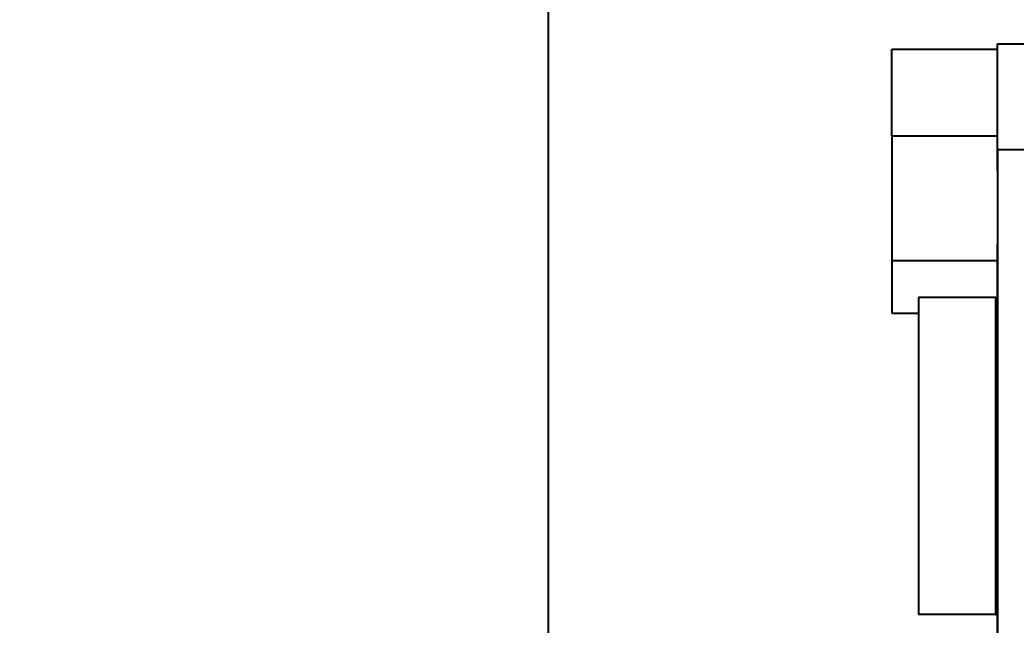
# Model space of a CAD drawing. Extents: x 91.8 to 183.4, y 88.9 to 132.2.
# Drawn here: x 166.08 to 175.5, y 116.45 to 122.18 of the extents above; entities that cross this region are included whole.
import ezdxf
from ezdxf.enums import TextEntityAlignment as Align

# ---------------------------------------------------------------- set-up
doc = ezdxf.new("R2010")
doc.units = 0
doc.layers.get('0').update_dxf_attribs({"linetype": 'CONTINUOUS'})
for name, color, linetype in [('Dimension004', 7, 'CONTINUOUS'), ('Dimension005', 7, 'CONTINUOUS'), ('View005', 7, 'CONTINUOUS')]:
    doc.layers.add(name, color=color, linetype=linetype)
doc.styles.get("Standard").update_dxf_attribs({"font": 'arial.ttf'})
doc.dimstyles.get("Standard").update_dxf_attribs({"dimscale": 0, "dimtxt": 2.5, "dimasz": 2.5, "dimexe": 1.25, "dimexo": 0.625, "dimtad": 1, "dimtxsty": 'STANDARD', "dimcen": 2.5, "dimazin": 3, "dimtfac": 1, "dimtmove": 0, "dimatfit": 3})

# ---------------------------------------------------------------- blocks, each defined once
blk = doc.blocks.new('*Dimension004')
at = {"color": 0}
for points in [[(170.93, 129.107), (170.93, 128.274), (175.93, 128.69)], [(183.43, 129.107), (183.43, 128.274), (178.43, 128.69)]]:
    blk.add_solid(points, dxfattribs=at)
at = {"layer": 'Dimension004'}
for p, q in [((175.93, 121.468), (175.93, 128.69)), ((178.43, 128.69), (175.93, 128.69)), ((178.43, 119.25), (178.43, 128.69))]:
    blk.add_line(p, q, dxfattribs=at)
blk.add_text('2.50', height=3.5, dxfattribs=at).set_placement((173.862, 128.69), align=Align.CENTER)
blk = doc.blocks.new('*Dimension005')
at = {"color": 0}
for points in [[(166.08, 124.968), (166.08, 124.134), (171.08, 124.551)], [(183.43, 124.968), (183.43, 124.134), (178.43, 124.551)]]:
    blk.add_solid(points, dxfattribs=at)
at = {"layer": 'Dimension005'}
for p, q in [((171.08, 111.15), (171.08, 124.551)), ((171.08, 124.551), (178.43, 124.551)), ((178.43, 117.05), (178.43, 124.551))]:
    blk.add_line(p, q, dxfattribs=at)
blk.add_text('7.35', height=3.5, dxfattribs=at).set_placement((171.625, 124.551), align=Align.CENTER)

msp = doc.modelspace()

# ---------------------------------------------------------------- linework, layer by layer
at = {"layer": 'View005'}
for p, q in [((174.33, 121.9), (175.33, 121.9)), ((174.33, 121.9), (175.33, 121.9)), ((175.33, 121.95), (175.93, 121.95)), ((175.33, 121.95), (175.93, 121.95)), ((175.33, 121.75), (175.33, 121.75)), ((175.33, 121.75), (175.33, 121.75)), ((175.33, 121.25), (175.33, 121.25)), ((175.33, 121.25), (175.33, 121.25)), ((174.33, 121.079), (174.33, 119.9)), ((174.33, 121.079), (174.33, 119.9)), ((174.33, 121.079), (175.33, 121.079)), ((174.33, 121.079), (175.33, 121.079)), ((175.33, 121.079), (175.33, 121.079)), ((175.33, 121.079), (175.33, 121.079)), ((175.33, 120.95), (175.33, 98.95)), ((175.33, 120.95), (175.33, 98.95)), ((175.33, 120.95), (175.33, 98.95)), ((175.33, 120.95), (175.93, 120.95)), ((175.33, 120.95), (175.93, 120.95)), ((175.33, 120.75), (175.33, 120.75)), ((175.33, 120.75), (175.33, 120.75)), ((175.33, 120.468), (175.33, 120.468)), ((175.33, 120.468), (175.33, 120.468)), ((175.33, 120.05), (175.33, 120.05)), ((175.33, 120.05), (175.33, 120.05)), ((174.33, 119.9), (174.33, 119.4)), ((174.33, 119.9), (175.33, 119.9)), ((174.33, 119.9), (174.33, 119.9)), ((174.33, 119.9), (175.33, 119.9)), ((174.33, 119.9), (175.33, 119.9)), ((174.33, 119.9), (174.33, 119.4)), ((174.33, 119.9), (175.33, 119.9)), ((174.33, 119.9), (174.33, 119.9)), ((174.33, 119.9), (175.33, 119.9)), ((174.33, 119.9), (175.33, 119.9)), ((175.33, 119.9), (175.33, 119.9)), ((175.33, 119.9), (175.33, 119.9)), ((175.33, 119.9), (175.33, 119.9)), ((175.33, 119.9), (175.33, 119.9)), ((175.33, 119.9), (175.33, 119.9)), ((175.33, 119.9), (175.33, 119.9)), ((175.31, 119.55), (174.58, 119.55)), ((174.58, 119.55), (174.58, 116.55)), ((175.31, 119.55), (174.58, 119.55)), ((174.58, 119.55), (174.58, 116.55)), ((175.31, 119.55), (175.31, 119.06)), ((175.31, 119.55), (175.33, 119.55)), ((175.31, 119.55), (175.31, 119.06)), ((175.31, 119.55), (175.33, 119.55)), ((175.33, 119.55), (175.33, 119.55)), ((175.33, 119.55), (175.33, 119.55)), ((175.33, 119.55), (175.33, 119.55)), ((175.33, 119.55), (175.33, 119.55)), ((174.33, 119.4), (174.33, 119.4)), ((174.33, 119.4), (174.58, 119.4)), ((174.33, 119.4), (174.58, 119.4)), ((174.33, 119.4), (174.58, 119.4)), ((174.33, 119.4), (174.33, 119.4)), ((174.33, 119.4), (174.58, 119.4)), ((174.33, 119.4), (174.58, 119.4)), ((174.33, 119.4), (174.58, 119.4)), ((175.31, 119.277), (175.33, 119.277)), ((175.31, 119.277), (175.33, 119.277)), ((175.33, 119.277), (175.33, 119.277)), ((175.33, 119.277), (175.33, 119.277)), ((175.31, 119.15), (175.33, 119.15)), ((175.31, 119.15), (175.33, 119.15)), ((175.33, 119.15), (175.33, 119.15)), ((175.33, 119.15), (175.33, 119.15)), ((175.31, 119.06), (175.33, 119.06)), ((175.31, 119.06), (175.33, 119.06)), ((175.31, 119.06), (175.31, 118.84)), ((175.31, 119.06), (175.31, 118.84)), ((175.33, 119.06), (175.33, 119.06)), ((175.33, 119.06), (175.33, 119.06)), ((175.33, 118.85), (175.33, 119.05)), ((175.33, 119.05), (175.33, 119.05)), ((175.33, 118.85), (175.33, 119.05)), ((175.33, 118.85), (175.33, 119.05)), ((175.33, 119.05), (175.33, 119.05)), ((175.33, 118.85), (175.33, 119.05)), ((175.33, 119.05), (175.33, 119.05)), ((175.33, 119.05), (175.33, 119.05)), ((175.33, 118.85), (175.33, 118.85)), ((175.33, 118.85), (175.33, 118.85)), ((175.31, 118.84), (175.31, 118.61)), ((175.31, 118.84), (175.33, 118.84)), ((175.31, 118.84), (175.31, 118.61)), ((175.31, 118.84), (175.33, 118.84)), ((175.31, 118.825), (175.33, 118.825)), ((175.31, 118.825), (175.33, 118.825)), ((175.33, 118.613), (175.33, 118.8)), ((175.33, 118.8), (175.33, 118.8)), ((175.33, 118.613), (175.33, 118.8)), ((175.33, 118.613), (175.33, 118.8)), ((175.33, 118.8), (175.33, 118.8)), ((175.33, 118.613), (175.33, 118.8)), ((175.31, 118.613), (175.33, 118.613)), ((175.31, 118.613), (175.33, 118.613)), ((175.31, 118.61), (175.33, 118.61)), ((175.31, 118.61), (175.33, 118.61)), ((175.31, 118.61), (175.31, 118.39)), ((175.31, 118.61), (175.31, 118.39)), ((175.33, 118.4), (175.33, 118.6)), ((175.33, 118.6), (175.33, 118.6)), ((175.33, 118.4), (175.33, 118.6)), ((175.33, 118.4), (175.33, 118.6)), ((175.33, 118.6), (175.33, 118.6)), ((175.33, 118.4), (175.33, 118.6)), ((175.31, 118.39), (175.31, 118.16)), ((175.31, 118.39), (175.33, 118.39)), ((175.31, 118.39), (175.31, 118.16)), ((175.31, 118.39), (175.33, 118.39)), ((175.33, 118.4), (175.33, 118.4)), ((175.33, 118.4), (175.33, 118.4)), ((175.33, 118.35), (175.33, 118.35)), ((175.33, 118.35), (175.33, 118.35)), ((175.31, 118.16), (175.33, 118.16)), ((175.31, 118.16), (175.33, 118.16)), ((175.31, 118.16), (175.31, 117.94)), ((175.31, 118.16), (175.31, 117.94)), ((175.33, 118.16), (175.33, 118.16)), ((175.33, 118.16), (175.33, 118.16)), ((175.31, 117.94), (175.31, 117.71)), ((175.31, 117.94), (175.33, 117.94)), ((175.31, 117.94), (175.31, 117.71)), ((175.31, 117.94), (175.33, 117.94)), ((175.33, 117.94), (175.33, 117.94)), ((175.33, 117.94), (175.33, 117.94)), ((175.33, 117.85), (175.33, 117.85)), ((175.33, 117.85), (175.33, 117.85)), ((175.31, 117.71), (175.33, 117.71)), ((175.31, 117.71), (175.33, 117.71)), ((175.31, 117.71), (175.31, 117.49)), ((175.31, 117.71), (175.31, 117.49)), ((175.33, 117.71), (175.33, 117.71)), ((175.33, 117.71), (175.33, 117.71)), ((175.31, 117.49), (175.31, 117.26)), ((175.31, 117.49), (175.33, 117.49)), ((175.31, 117.49), (175.31, 117.26)), ((175.31, 117.49), (175.33, 117.49)), ((175.33, 117.49), (175.33, 117.49)), ((175.33, 117.49), (175.33, 117.49)), ((175.33, 117.35), (175.33, 117.35)), ((175.33, 117.35), (175.33, 117.35)), ((175.31, 117.275), (175.33, 117.275)), ((175.31, 117.275), (175.33, 117.275)), ((175.31, 117.26), (175.33, 117.26)), ((175.31, 117.26), (175.33, 117.26)), ((175.31, 117.26), (175.31, 117.04)), ((175.31, 117.26), (175.31, 117.04)), ((175.33, 117.26), (175.33, 117.275)), ((175.33, 117.26), (175.33, 117.275)), ((175.33, 117.26), (175.33, 117.275)), ((175.33, 117.26), (175.33, 117.275)), ((175.33, 117.05), (175.33, 117.25)), ((175.33, 117.25), (175.33, 117.25)), ((175.33, 117.05), (175.33, 117.25)), ((175.33, 117.05), (175.33, 117.25)), ((175.33, 117.25), (175.33, 117.25)), ((175.33, 117.05), (175.33, 117.25)), ((175.31, 117.04), (175.31, 116.55)), ((175.31, 117.04), (175.33, 117.04)), ((175.31, 117.04), (175.31, 116.55)), ((175.31, 117.04), (175.33, 117.04)), ((175.33, 117.05), (175.33, 117.05)), ((175.33, 117.05), (175.33, 117.05)), ((175.33, 116.95), (175.33, 117.04)), ((175.33, 116.95), (175.33, 117.04)), ((175.33, 116.95), (175.33, 117.04)), ((175.33, 116.95), (175.33, 117.04)), ((175.31, 116.95), (175.33, 116.95)), ((175.31, 116.95), (175.33, 116.95)), ((175.31, 116.823), (175.33, 116.823)), ((175.31, 116.823), (175.33, 116.823)), ((175.33, 116.823), (175.33, 116.85)), ((175.33, 116.85), (175.33, 116.85)), ((175.33, 116.823), (175.33, 116.85)), ((175.33, 116.823), (175.33, 116.85)), ((175.33, 116.85), (175.33, 116.85)), ((175.33, 116.823), (175.33, 116.85)), ((175.33, 116.65), (175.33, 116.65)), ((175.33, 116.65), (175.33, 116.65)), ((175.31, 116.55), (174.58, 116.55)), ((175.31, 116.55), (174.58, 116.55)), ((175.31, 116.55), (175.33, 116.55)), ((175.31, 116.55), (175.33, 116.55)), ((175.33, 116.55), (175.33, 116.55)), ((175.33, 116.55), (175.33, 116.55))]:
    msp.add_line(p, q, dxfattribs=at)
for points, degree, knots in [([(174.33, 121.079), (174.33, 121.301), (174.33, 121.513), (174.33, 121.664), (174.33, 121.684), (174.33, 121.704), (174.33, 121.724), (174.33, 121.742), (174.33, 121.759), (174.33, 121.777), (174.33, 121.791), (174.33, 121.806), (174.33, 121.82), (174.33, 121.832), (174.33, 121.843), (174.33, 121.855), (174.33, 121.863), (174.33, 121.872), (174.33, 121.88), (174.33, 121.885), (174.33, 121.89), (174.33, 121.895), (174.33, 121.897), (174.33, 121.898), (174.33, 121.9)], 3, [0.08754, 0.08754, 0.08754, 0.08754, 0.829168, 0.829168, 0.829168, 0.935115, 0.935115, 0.935115, 1.04106, 1.04106, 1.04106, 1.14701, 1.14701, 1.14701, 1.25296, 1.25296, 1.25296, 1.3589, 1.3589, 1.3589, 1.46485, 1.46485, 1.46485, 1.5708, 1.5708, 1.5708, 1.5708]), ([(174.33, 121.079), (174.33, 121.301), (174.33, 121.513), (174.33, 121.664), (174.33, 121.684), (174.33, 121.704), (174.33, 121.724), (174.33, 121.742), (174.33, 121.759), (174.33, 121.777), (174.33, 121.791), (174.33, 121.806), (174.33, 121.82), (174.33, 121.832), (174.33, 121.843), (174.33, 121.855), (174.33, 121.863), (174.33, 121.872), (174.33, 121.88), (174.33, 121.885), (174.33, 121.89), (174.33, 121.895), (174.33, 121.897), (174.33, 121.898), (174.33, 121.9)], 3, [0.08754, 0.08754, 0.08754, 0.08754, 0.829168, 0.829168, 0.829168, 0.935115, 0.935115, 0.935115, 1.04106, 1.04106, 1.04106, 1.14701, 1.14701, 1.14701, 1.25296, 1.25296, 1.25296, 1.3589, 1.3589, 1.3589, 1.46485, 1.46485, 1.46485, 1.5708, 1.5708, 1.5708, 1.5708]), ([(175.33, 120.95), (175.33, 121.119), (175.33, 121.28), (175.33, 121.385), (175.33, 121.482), (175.33, 121.576), (175.33, 121.657), (175.33, 121.694), (175.33, 121.732), (175.33, 121.764), (175.33, 121.797), (175.33, 121.824), (175.33, 121.851), (175.33, 121.872), (175.33, 121.894), (175.33, 121.909), (175.33, 121.925), (175.33, 121.934), (175.33, 121.944), (175.33, 121.947), (175.33, 121.95)], 2, [0, 0, 0, 0.336599, 0.336599, 0.560999, 0.560999, 0.785398, 0.785398, 0.897598, 0.897598, 1.0098, 1.0098, 1.122, 1.122, 1.2342, 1.2342, 1.3464, 1.3464, 1.4586, 1.4586, 1.5708, 1.5708, 1.5708]), ([(175.33, 120.95), (175.33, 121.119), (175.33, 121.28), (175.33, 121.385), (175.33, 121.482), (175.33, 121.576), (175.33, 121.657), (175.33, 121.694), (175.33, 121.732), (175.33, 121.764), (175.33, 121.797), (175.33, 121.824), (175.33, 121.851), (175.33, 121.872), (175.33, 121.894), (175.33, 121.909), (175.33, 121.925), (175.33, 121.934), (175.33, 121.944), (175.33, 121.947), (175.33, 121.95)], 2, [0, 0, 0, 0.336599, 0.336599, 0.560999, 0.560999, 0.785398, 0.785398, 0.897598, 0.897598, 1.0098, 1.0098, 1.122, 1.122, 1.2342, 1.2342, 1.3464, 1.3464, 1.4586, 1.4586, 1.5708, 1.5708, 1.5708]), ([(175.33, 120.95), (175.33, 121.119), (175.33, 121.28), (175.33, 121.385), (175.33, 121.482), (175.33, 121.576), (175.33, 121.657), (175.33, 121.694), (175.33, 121.732), (175.33, 121.764), (175.33, 121.797), (175.33, 121.824), (175.33, 121.851), (175.33, 121.872), (175.33, 121.894), (175.33, 121.909), (175.33, 121.925), (175.33, 121.934), (175.33, 121.944), (175.33, 121.947), (175.33, 121.95)], 2, [0, 0, 0, 0.336599, 0.336599, 0.560999, 0.560999, 0.785398, 0.785398, 0.897598, 0.897598, 1.0098, 1.0098, 1.122, 1.122, 1.2342, 1.2342, 1.3464, 1.3464, 1.4586, 1.4586, 1.5708, 1.5708, 1.5708]), ([(175.33, 121.25), (175.33, 121.381), (175.33, 121.51), (175.33, 121.604), (175.33, 121.696), (175.33, 121.75), (175.33, 121.75)], 3, [0, 0, 0, 0, 0.785398, 0.785398, 0.785398, 1.5708, 1.5708, 1.5708, 1.5708]), ([(175.33, 121.25), (175.33, 121.381), (175.33, 121.51), (175.33, 121.604), (175.33, 121.696), (175.33, 121.75), (175.33, 121.75)], 3, [0, 0, 0, 0, 0.785398, 0.785398, 0.785398, 1.5708, 1.5708, 1.5708, 1.5708]), ([(175.33, 121.25), (175.33, 121.381), (175.33, 121.51), (175.33, 121.604), (175.33, 121.696), (175.33, 121.75), (175.33, 121.75)], 3, [0, 0, 0, 0, 0.785398, 0.785398, 0.785398, 1.5708, 1.5708, 1.5708, 1.5708]), ([(175.33, 121.25), (175.33, 121.381), (175.33, 121.51), (175.33, 121.604), (175.33, 121.696), (175.33, 121.75), (175.33, 121.75)], 3, [0, 0, 0, 0, 0.785398, 0.785398, 0.785398, 1.5708, 1.5708, 1.5708, 1.5708]), ([(175.33, 120.75), (175.33, 120.75), (175.33, 120.804), (175.33, 120.896), (175.33, 120.99), (175.33, 121.119), (175.33, 121.25)], 3, [4.71239, 4.71239, 4.71239, 4.71239, 5.49779, 5.49779, 5.49779, 6.28319, 6.28319, 6.28319, 6.28319]), ([(175.33, 120.75), (175.33, 120.75), (175.33, 120.804), (175.33, 120.896), (175.33, 120.99), (175.33, 121.119), (175.33, 121.25)], 3, [4.71239, 4.71239, 4.71239, 4.71239, 5.49779, 5.49779, 5.49779, 6.28319, 6.28319, 6.28319, 6.28319]), ([(175.33, 120.75), (175.33, 120.75), (175.33, 120.804), (175.33, 120.896), (175.33, 120.99), (175.33, 121.119), (175.33, 121.25)], 3, [4.71239, 4.71239, 4.71239, 4.71239, 5.49779, 5.49779, 5.49779, 6.28319, 6.28319, 6.28319, 6.28319]), ([(175.33, 120.75), (175.33, 120.75), (175.33, 120.804), (175.33, 120.896), (175.33, 120.99), (175.33, 121.119), (175.33, 121.25)], 3, [4.71239, 4.71239, 4.71239, 4.71239, 5.49779, 5.49779, 5.49779, 6.28319, 6.28319, 6.28319, 6.28319]), ([(175.33, 120.468), (175.33, 120.467), (175.33, 120.417), (175.33, 120.336), (175.33, 120.254), (175.33, 120.145), (175.33, 120.05)], 3, [1.5708, 1.5708, 1.5708, 1.5708, 2.5164, 2.5164, 2.5164, 3.46201, 3.46201, 3.46201, 3.46201]), ([(175.33, 120.468), (175.33, 120.467), (175.33, 120.417), (175.33, 120.336), (175.33, 120.254), (175.33, 120.145), (175.33, 120.05)], 3, [1.5708, 1.5708, 1.5708, 1.5708, 2.5164, 2.5164, 2.5164, 3.46201, 3.46201, 3.46201, 3.46201]), ([(175.33, 120.468), (175.33, 120.467), (175.33, 120.417), (175.33, 120.336), (175.33, 120.254), (175.33, 120.145), (175.33, 120.05)], 3, [1.5708, 1.5708, 1.5708, 1.5708, 2.5164, 2.5164, 2.5164, 3.46201, 3.46201, 3.46201, 3.46201]), ([(175.33, 120.468), (175.33, 120.467), (175.33, 120.417), (175.33, 120.336), (175.33, 120.254), (175.33, 120.145), (175.33, 120.05)], 3, [1.5708, 1.5708, 1.5708, 1.5708, 2.5164, 2.5164, 2.5164, 3.46201, 3.46201, 3.46201, 3.46201]), ([(175.33, 119.55), (175.33, 119.681), (175.33, 119.81), (175.33, 119.904), (175.33, 119.996), (175.33, 120.05), (175.33, 120.05)], 3, [0, 0, 0, 0, 0.785398, 0.785398, 0.785398, 1.5708, 1.5708, 1.5708, 1.5708]), ([(175.33, 119.55), (175.33, 119.681), (175.33, 119.81), (175.33, 119.904), (175.33, 119.996), (175.33, 120.05), (175.33, 120.05)], 3, [0, 0, 0, 0, 0.785398, 0.785398, 0.785398, 1.5708, 1.5708, 1.5708, 1.5708]), ([(175.33, 119.55), (175.33, 119.681), (175.33, 119.81), (175.33, 119.904), (175.33, 119.996), (175.33, 120.05), (175.33, 120.05)], 3, [0, 0, 0, 0, 0.785398, 0.785398, 0.785398, 1.5708, 1.5708, 1.5708, 1.5708]), ([(175.33, 119.55), (175.33, 119.681), (175.33, 119.81), (175.33, 119.904), (175.33, 119.996), (175.33, 120.05), (175.33, 120.05)], 3, [0, 0, 0, 0, 0.785398, 0.785398, 0.785398, 1.5708, 1.5708, 1.5708, 1.5708]), ([(175.33, 119.05), (175.33, 119.05), (175.33, 119.104), (175.33, 119.196), (175.33, 119.29), (175.33, 119.419), (175.33, 119.55)], 3, [4.71239, 4.71239, 4.71239, 4.71239, 5.49779, 5.49779, 5.49779, 6.28319, 6.28319, 6.28319, 6.28319]), ([(175.33, 119.05), (175.33, 119.05), (175.33, 119.104), (175.33, 119.196), (175.33, 119.29), (175.33, 119.419), (175.33, 119.55)], 3, [4.71239, 4.71239, 4.71239, 4.71239, 5.49779, 5.49779, 5.49779, 6.28319, 6.28319, 6.28319, 6.28319]), ([(175.33, 119.05), (175.33, 119.05), (175.33, 119.104), (175.33, 119.196), (175.33, 119.29), (175.33, 119.419), (175.33, 119.55)], 3, [4.71239, 4.71239, 4.71239, 4.71239, 5.49779, 5.49779, 5.49779, 6.28319, 6.28319, 6.28319, 6.28319]), ([(175.33, 119.05), (175.33, 119.05), (175.33, 119.104), (175.33, 119.196), (175.33, 119.29), (175.33, 119.419), (175.33, 119.55)], 3, [4.71239, 4.71239, 4.71239, 4.71239, 5.49779, 5.49779, 5.49779, 6.28319, 6.28319, 6.28319, 6.28319]), ([(175.33, 117.85), (175.33, 117.981), (175.33, 118.11), (175.33, 118.204), (175.33, 118.296), (175.33, 118.35), (175.33, 118.35)], 3, [0, 0, 0, 0, 0.785398, 0.785398, 0.785398, 1.5708, 1.5708, 1.5708, 1.5708]), ([(175.33, 117.85), (175.33, 117.981), (175.33, 118.11), (175.33, 118.204), (175.33, 118.296), (175.33, 118.35), (175.33, 118.35)], 3, [0, 0, 0, 0, 0.785398, 0.785398, 0.785398, 1.5708, 1.5708, 1.5708, 1.5708]), ([(175.33, 117.85), (175.33, 117.981), (175.33, 118.11), (175.33, 118.204), (175.33, 118.296), (175.33, 118.35), (175.33, 118.35)], 3, [0, 0, 0, 0, 0.785398, 0.785398, 0.785398, 1.5708, 1.5708, 1.5708, 1.5708]), ([(175.33, 117.85), (175.33, 117.981), (175.33, 118.11), (175.33, 118.204), (175.33, 118.296), (175.33, 118.35), (175.33, 118.35)], 3, [0, 0, 0, 0, 0.785398, 0.785398, 0.785398, 1.5708, 1.5708, 1.5708, 1.5708]), ([(175.33, 117.35), (175.33, 117.35), (175.33, 117.404), (175.33, 117.496), (175.33, 117.59), (175.33, 117.719), (175.33, 117.85)], 3, [4.71239, 4.71239, 4.71239, 4.71239, 5.49779, 5.49779, 5.49779, 6.28319, 6.28319, 6.28319, 6.28319]), ([(175.33, 117.35), (175.33, 117.35), (175.33, 117.404), (175.33, 117.496), (175.33, 117.59), (175.33, 117.719), (175.33, 117.85)], 3, [4.71239, 4.71239, 4.71239, 4.71239, 5.49779, 5.49779, 5.49779, 6.28319, 6.28319, 6.28319, 6.28319]), ([(175.33, 117.35), (175.33, 117.35), (175.33, 117.404), (175.33, 117.496), (175.33, 117.59), (175.33, 117.719), (175.33, 117.85)], 3, [4.71239, 4.71239, 4.71239, 4.71239, 5.49779, 5.49779, 5.49779, 6.28319, 6.28319, 6.28319, 6.28319]), ([(175.33, 117.35), (175.33, 117.35), (175.33, 117.404), (175.33, 117.496), (175.33, 117.59), (175.33, 117.719), (175.33, 117.85)], 3, [4.71239, 4.71239, 4.71239, 4.71239, 5.49779, 5.49779, 5.49779, 6.28319, 6.28319, 6.28319, 6.28319]), ([(175.33, 116.15), (175.33, 116.281), (175.33, 116.41), (175.33, 116.504), (175.33, 116.596), (175.33, 116.65), (175.33, 116.65)], 3, [0, 0, 0, 0, 0.785398, 0.785398, 0.785398, 1.5708, 1.5708, 1.5708, 1.5708]), ([(175.33, 116.15), (175.33, 116.281), (175.33, 116.41), (175.33, 116.504), (175.33, 116.596), (175.33, 116.65), (175.33, 116.65)], 3, [0, 0, 0, 0, 0.785398, 0.785398, 0.785398, 1.5708, 1.5708, 1.5708, 1.5708]), ([(175.33, 116.15), (175.33, 116.281), (175.33, 116.41), (175.33, 116.504), (175.33, 116.596), (175.33, 116.65), (175.33, 116.65)], 3, [0, 0, 0, 0, 0.785398, 0.785398, 0.785398, 1.5708, 1.5708, 1.5708, 1.5708]), ([(175.33, 116.15), (175.33, 116.281), (175.33, 116.41), (175.33, 116.504), (175.33, 116.596), (175.33, 116.65), (175.33, 116.65)], 3, [0, 0, 0, 0, 0.785398, 0.785398, 0.785398, 1.5708, 1.5708, 1.5708, 1.5708])]:
    msp.add_open_spline(points, degree=degree, knots=knots, dxfattribs=at)
msp.add_open_spline([(175.33, 120.75), (175.33, 120.672), (175.33, 120.564), (175.33, 120.468)], degree=3, dxfattribs=at)
msp.add_open_spline([(175.33, 120.75), (175.33, 120.672), (175.33, 120.564), (175.33, 120.468)], degree=3, dxfattribs=at)
msp.add_open_spline([(175.33, 120.75), (175.33, 120.672), (175.33, 120.564), (175.33, 120.468)], degree=3, dxfattribs=at)
msp.add_open_spline([(175.33, 120.75), (175.33, 120.672), (175.33, 120.564), (175.33, 120.468)], degree=3, dxfattribs=at)

# ---------------------------------------------------------------- dimensions: what is measured, and where the dimension line sits
at = {"layer": 'Dimension004'}
dim = msp.add_linear_dim(base=(173.862, 128.69), p1=(178.43, 119.25), p2=(175.93, 121.468), text='2.50', dimstyle='STANDARD', dxfattribs=at)
dim.commit()
dim.dimension.update_dxf_attribs({"geometry": '*Dimension004', "text_midpoint": (177.18, 124.95)})
at = {"layer": 'Dimension005'}
dim = msp.add_linear_dim(base=(171.625, 124.551), p1=(171.08, 111.15), p2=(178.43, 117.05), text='7.35', dimstyle='STANDARD', dxfattribs=at)
dim.commit()
dim.dimension.update_dxf_attribs({"geometry": '*Dimension005', "text_midpoint": (174.755, 128.45)})

doc.saveas('drawing.dxf')
